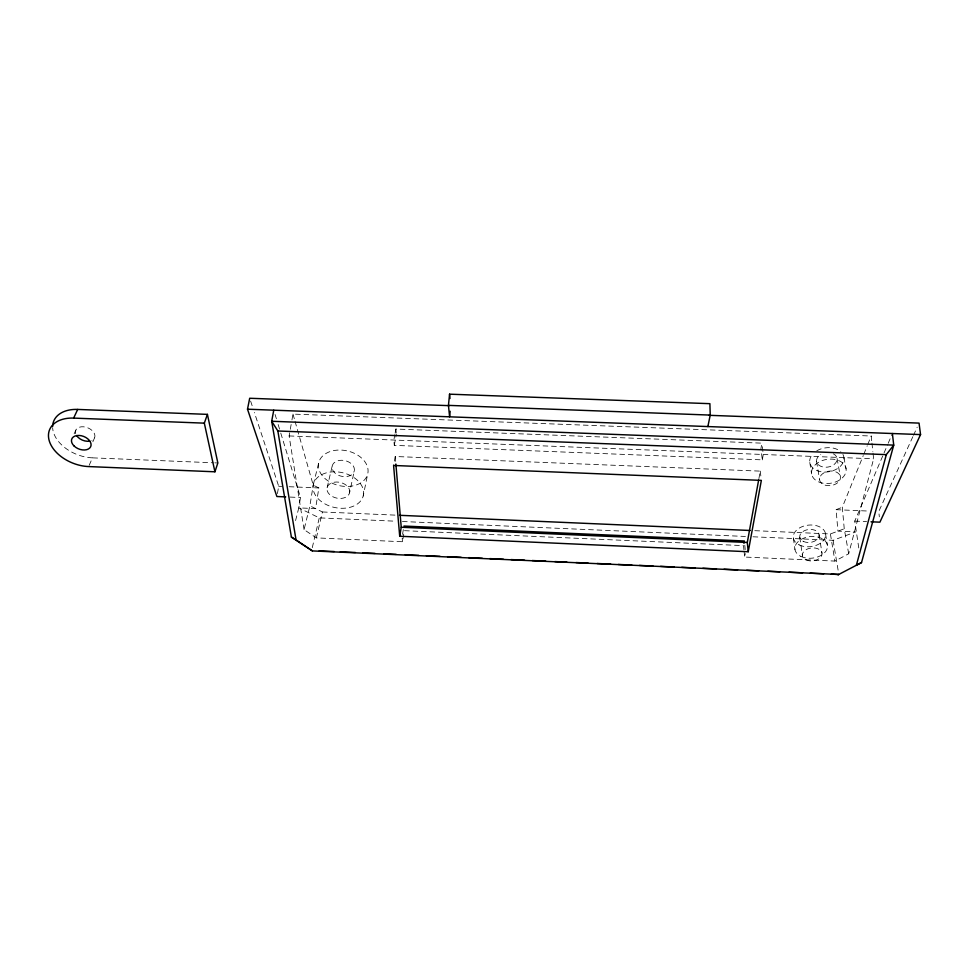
<?xml version="1.0" encoding="UTF-8"?>
<svg xmlns="http://www.w3.org/2000/svg" width="969" height="969" viewBox="0 0 969 969"><rect width="100%" height="100%" fill="white"/><g stroke="black" fill="none" stroke-linecap="round" stroke-linejoin="round"><path stroke-width="0.73" stroke-dasharray="4.84 3.63" d="M295.048 421.345L313.217 485.118L318.849 487.964L315.579 508.616L298.779 507.889L295.46 521.019M743.95 549.92L743.526 545.632L404.303 530.673L402.474 541.744L316.354 537.892L304.06 529.619L309.886 505.818L313.217 485.118M280.768 433.095L300.499 497.521L298.779 507.889L319.273 517.87L396.345 521.237M402.535 534.367L403.928 526.058M304.06 529.619L289.125 435.941L291.693 421.382M291.948 419.928L292.977 414.102L871.192 436.014L871.797 441.719M277.413 493.596L278.709 486.268L254.375 412.455M395.122 433.167L395.897 429.049L761.9 443.148L760.944 448.502L762.312 459.863L394.286 445.365L393.838 440.035L394.868 434.548M873.008 453.117L873.626 458.809L848.699 553.759L834.927 561.087L744.652 557.054L745.282 553.578M758.909 478.553L760.265 471.128L395.231 456.508L393.584 465.471M762.312 459.863L763.281 454.497L761.9 443.148M394.286 445.365L396.345 434.354M363.205 496.019A25.582 17.83 12.2 0 0 329.86 472.121A25.582 17.83 12.2 0 0 321.938 502.003A25.582 17.83 12.2 0 0 363.205 496.019L367.663 474.168A25.133 17.817 12.4 0 0 334.971 450.379A25.133 17.817 12.4 0 0 327.086 480.224A25.133 17.817 12.4 0 0 367.663 474.168M349.543 492.87A11.507 8.018 12.2 0 0 334.438 482.187A11.507 8.018 12.2 0 0 331.023 495.668A11.507 8.018 12.2 0 0 349.543 492.87L354.242 471.055A11.313 8.018 12.4 0 0 339.441 460.42A11.313 8.018 12.4 0 0 336.025 473.877A11.313 8.018 12.4 0 0 354.242 471.055M316.354 537.892L322.411 511.971L309.886 505.818M312.272 547.667L319.273 517.87M327.11 487.71L332.21 465.944M313.35 484.548L318.704 462.807M848.699 553.759L844.241 528.783L842.315 507.247L863.27 455.563M863.827 454.17L867.231 445.788M867.8 444.396L871.192 436.014M858.776 547.969L854.755 521.104L883.413 454.376M884.019 452.983L887.604 444.638M888.198 443.257L891.783 434.911M89.184 465.326L92.443 457.852L213.301 462.782M92.854 441.743L94.502 438M912.846 436.692L878.762 511.499L879.331 516.84M913.476 435.335L917.195 427.172M74.129 433.821L75.848 430.091M752.986 536.79L833.086 540.29L855.772 531.908L837.943 531.133L836.09 509.682L842.315 507.247M754.803 530.685L830.397 533.955L844.241 528.783M289.125 435.941L873.626 458.809M214.815 462.843L217.843 462.964M836.09 509.682L868.466 511.063M278.709 486.268L281.688 486.402M289.113 486.717L318.849 487.964M290.167 497.085L300.499 497.521M854.755 521.104L866.589 521.601M322.411 511.971L396.491 515.181M402.389 521.504L745.427 536.463M250.62 401.093L252.497 406.774M275.075 414.478L276.383 418.778M278.139 424.507L280.332 431.665M292.977 414.102L294.637 419.904M843.914 457.453L846.082 468.899A17.418 12.088 -8.5 0 1 821.542 482.889A17.418 12.088 -8.5 0 1 818.878 462.128A17.418 12.088 -8.5 0 1 846.082 468.899M837.059 458.458L840.426 476.881A10.514 7.255 -8.3 0 1 825.649 485.299A10.514 7.255 -8.3 0 1 823.989 472.836A10.514 7.255 -8.3 0 1 840.426 476.881M833.086 540.29L838.33 571.504M830.397 533.955L834.927 561.087M816.576 461.474L819.617 479.873M825.54 533.834L827.417 545.329M809.781 462.479L811.61 473.902M819.084 534.694L822.003 553.178M799.788 537.274L802.429 555.721M793.393 538.122L794.968 549.593M760.265 471.128L761.198 479.061M871.955 443.136L872.863 451.687M744.786 545.281L745.209 549.556M744.083 551.337L744.652 557.054M395.231 456.508L395.752 462.528M402.171 538.292L402.474 541.744M395.897 429.049L396.224 433.034M842.933 454.425A17.248 12.064 -8.7 0 1 824.801 472.073A17.248 12.064 -8.7 0 1 812.603 454.207M816.746 450.827A17.248 12.064 -8.7 0 1 840.838 451.772M833.352 453.807A10.356 7.243 -8.7 0 1 834.176 464.454A10.356 7.243 -8.7 0 1 819.023 465.29A10.356 7.243 -8.7 0 1 820.779 454.497M92.443 457.852A33.806 22.408 21.5 0 1 52.641 427.777M75.703 433.676A10.138 6.722 21.5 0 1 81.335 426.808A10.138 6.722 21.5 0 1 93.351 431.883A10.138 6.722 21.5 0 1 91.825 440.507M800.83 556.388A16.364 10.829 -6.1 0 0 827.272 548.175A16.364 10.829 -6.1 0 0 805.433 537.553A16.364 10.829 -6.1 0 0 800.83 556.388M799.207 544.917A16.219 10.816 -6.3 0 0 825.406 536.681A16.219 10.816 -6.3 0 0 803.749 526.082A16.219 10.816 -6.3 0 0 799.207 544.917M803.313 541.38A9.726 6.492 -6.3 0 0 819.011 536.402A9.726 6.492 -6.3 0 0 805.978 530.079A9.726 6.492 -6.3 0 0 803.313 541.38M805.978 559.84A9.872 6.492 -6 0 0 821.918 554.886A9.872 6.492 -6 0 0 808.715 548.539A9.872 6.492 -6 0 0 805.978 559.84"/><path stroke-width="1.45" d="M450.149 411.268L449.604 416.815L448.441 405.369L449.568 394.177L709.902 403.673L710.229 415.083L707.867 426.566M399.712 536.245L393.584 465.471L761.355 480.382L748.238 551.736L399.712 536.245L401.239 527.257L395.873 464.042M743.938 543.318L744.362 540.993L403.928 526.058M748.238 551.736L747.305 542.458L758.642 480.043M273.755 410.19L271.695 421.261L291.39 537.056L312.406 550.913L838.827 574.472L831.281 574.132M285.746 496.891L276.892 496.516L247.507 409.197L249.687 398.259L449.192 405.66M312.406 550.913L296.066 540.036L277.861 430.987L271.695 421.261L893.733 445.122L886.332 454.631L856.39 565.206L861.514 562.577L893.733 445.122L892.376 433.518M77.69 409.427L73.644 418.099A34.048 22.42 21.3 0 0 49.322 441.065A34.048 22.42 21.3 0 0 88.651 466.573L214.924 471.794L217.843 462.964L207.414 414.369L77.69 409.427A33.806 22.408 21.5 0 0 52.617 426.566M214.924 471.794L204.326 423.15L207.414 414.369M709.066 415.301L919.048 423.102L920.55 434.584L879.9 522.17L871.022 521.794M838.064 574.823L861.514 562.577M448.441 405.369L710.229 415.083M247.507 409.197L920.55 434.584M73.644 418.099L204.326 423.15M277.861 430.987L886.332 454.631M399.519 515.302L750.272 530.491M401.239 527.257L747.305 542.458M319.152 550.852L334.257 551.543M340.301 551.809L355.405 552.5M362.963 552.839L375.051 553.396M384.112 553.808L396.2 554.353M405.26 554.765L418.862 555.382M426.408 555.721L440.011 556.339M447.557 556.691L461.159 557.308M468.717 557.647L482.308 558.265M489.866 558.616L503.456 559.234M511.014 559.573L524.604 560.191M532.163 560.53L545.753 561.148M554.825 561.56L566.901 562.117M575.974 562.529L588.062 563.074M597.122 563.486L610.712 564.103M618.27 564.442L631.873 565.06M639.419 565.411L653.021 566.029M660.567 566.368L674.17 566.986M681.716 567.337L695.318 567.955M702.864 568.294L716.466 568.912M724.025 569.251L737.615 569.869M746.675 570.281L758.763 570.838M767.823 571.25L779.912 571.795M788.984 572.207L802.574 572.824M810.132 573.163L823.723 573.781M291.39 537.056L296.066 540.036M449.568 394.177L449.991 398.501M89.766 441.137A10.138 6.722 21.5 0 1 76.612 435.565M74.08 445.994A10.211 6.722 21.3 0 0 90.662 446.721A10.211 6.722 21.3 0 0 79.07 435.456A10.211 6.722 21.3 0 0 74.08 445.994"/></g></svg>
